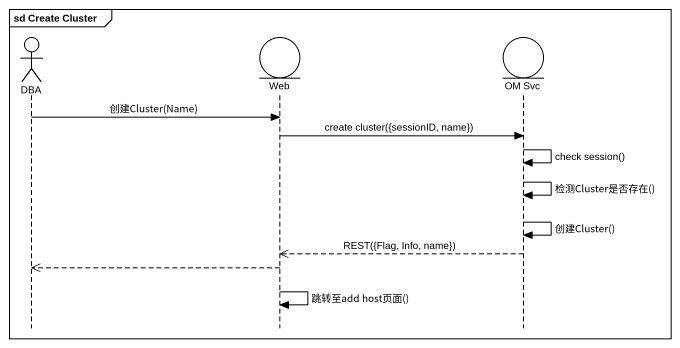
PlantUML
@startuml
mainframe sd Create Cluster
hide footbox
actor DBA
entity Web
entity "OM Svc" as OM_Svc

DBA -> Web : 创建Cluster(Name)
Web -> OM_Svc : create cluster({sessionID, name})
OM_Svc -> OM_Svc : check session()
OM_Svc -> OM_Svc : 检测Cluster是否存在()
OM_Svc -> OM_Svc : 创建Cluster()
OM_Svc -->> Web : REST({Flag, Info, name})
Web -->> DBA
Web -> Web : 跳转至add host页面()
@enduml
